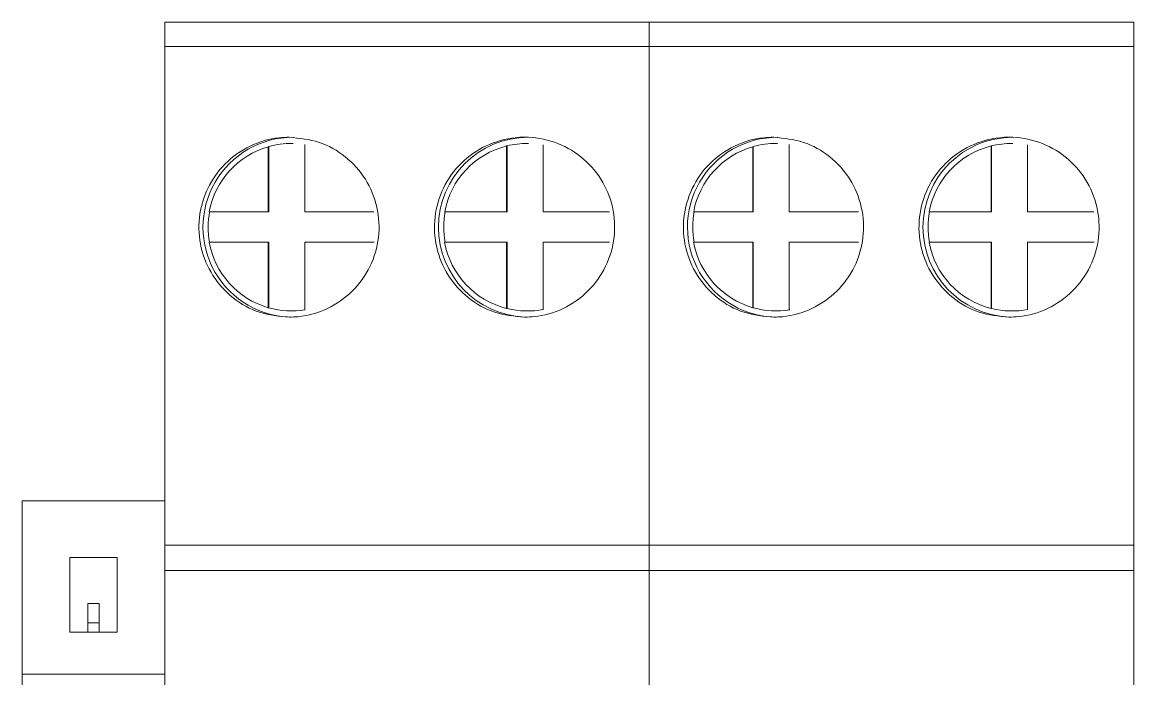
# Model space of a CAD drawing. Header units: millimetres. Extents: x 91 to 341, y 63 to 263.
# Drawn here: x 118.05 to 138.13, y 208.37 to 220.24 of the extents above; entities that cross this region are included whole.
import ezdxf

# ---------------------------------------------------------------- set-up
doc = ezdxf.new("R2010")
doc.units = ezdxf.units.MM

msp = doc.modelspace()

# ---------------------------------------------------------------- linework, layer by layer
at = {"color": 7, "linetype": 'Continuous', "lineweight": 15}
for p, q in [((120.627, 220.239), (129.377, 220.239)), ((120.627, 219.801), (120.627, 220.239)), ((129.377, 220.239), (138.127, 220.239)), ((129.377, 219.801), (129.377, 220.239)), ((138.127, 219.801), (138.127, 220.239)), ((129.377, 219.801), (120.627, 219.801)), ((120.627, 219.801), (120.627, 210.789)), ((138.127, 219.801), (129.377, 219.801)), ((129.377, 219.801), (129.377, 210.789)), ((138.127, 219.801), (138.127, 210.789)), ((122.943, 218.049), (122.925, 218.049)), ((123.155, 218.03), (123.155, 216.814)), ((127.196, 218.049), (127.178, 218.049)), ((127.458, 218.021), (127.458, 216.814)), ((131.693, 218.049), (131.675, 218.049)), ((131.905, 218.03), (131.905, 216.814)), ((135.946, 218.049), (135.928, 218.049)), ((136.208, 218.021), (136.208, 216.814)), ((122.497, 217.989), (122.506, 217.989)), ((122.497, 216.814), (122.497, 217.989)), ((122.506, 217.989), (122.506, 216.814)), ((126.8, 218.003), (126.809, 218.003)), ((126.8, 216.814), (126.8, 218.003)), ((126.809, 218.003), (126.809, 216.814)), ((131.247, 217.989), (131.256, 217.989)), ((131.247, 216.814), (131.247, 217.989)), ((131.256, 217.989), (131.256, 216.814)), ((135.55, 218.003), (135.559, 218.003)), ((135.55, 216.814), (135.55, 218.003)), ((135.559, 218.003), (135.559, 216.814)), ((121.428, 216.814), (122.497, 216.814)), ((122.506, 216.814), (122.497, 216.814)), ((123.155, 216.814), (124.405, 216.814)), ((125.681, 216.814), (126.8, 216.814)), ((126.809, 216.814), (126.8, 216.814)), ((127.458, 216.814), (128.658, 216.814)), ((130.178, 216.814), (131.247, 216.814)), ((131.256, 216.814), (131.247, 216.814)), ((131.905, 216.814), (133.155, 216.814)), ((134.431, 216.814), (135.55, 216.814)), ((135.559, 216.814), (135.55, 216.814)), ((136.208, 216.814), (137.408, 216.814)), ((122.497, 216.264), (121.427, 216.264)), ((122.497, 215.079), (122.497, 216.264)), ((122.506, 216.264), (122.497, 216.264)), ((122.506, 216.264), (122.506, 215.079)), ((123.155, 216.264), (123.155, 215.039)), ((124.406, 216.264), (123.155, 216.264)), ((126.8, 216.264), (125.68, 216.264)), ((126.8, 215.065), (126.8, 216.264)), ((126.809, 216.264), (126.8, 216.264)), ((126.809, 216.264), (126.809, 215.065)), ((127.458, 216.264), (127.458, 215.047)), ((128.66, 216.264), (127.458, 216.264)), ((131.247, 216.264), (130.177, 216.264)), ((131.247, 215.079), (131.247, 216.264)), ((131.256, 216.264), (131.247, 216.264)), ((131.256, 216.264), (131.256, 215.079)), ((131.905, 216.264), (131.905, 215.039)), ((133.156, 216.264), (131.905, 216.264)), ((135.55, 216.264), (134.43, 216.264)), ((135.55, 215.065), (135.55, 216.264)), ((135.559, 216.264), (135.55, 216.264)), ((135.559, 216.264), (135.559, 215.065)), ((136.208, 216.264), (136.208, 215.047)), ((137.41, 216.264), (136.208, 216.264)), ((122.506, 215.079), (122.497, 215.079)), ((122.925, 215.02), (122.943, 215.02)), ((126.809, 215.065), (126.8, 215.065)), ((127.178, 215.02), (127.196, 215.02)), ((131.256, 215.079), (131.247, 215.079)), ((131.675, 215.02), (131.693, 215.02)), ((135.559, 215.065), (135.55, 215.065)), ((135.928, 215.02), (135.946, 215.02)), ((127.127, 214.908), (127.123, 214.908)), ((135.877, 214.908), (135.873, 214.908)), ((120.627, 211.589), (118.052, 211.589)), ((118.052, 208.456), (118.052, 211.589)), ((120.627, 210.789), (129.377, 210.789)), ((120.627, 210.329), (120.627, 210.789)), ((129.377, 210.789), (138.127, 210.789)), ((129.377, 210.329), (129.377, 210.789)), ((138.127, 210.329), (138.127, 210.789)), ((118.915, 209.214), (118.915, 210.564)), ((118.915, 210.564), (119.765, 210.564)), ((119.765, 210.564), (119.765, 209.214)), ((129.377, 210.329), (120.627, 210.329)), ((120.627, 210.329), (120.627, 201.535)), ((138.127, 210.329), (129.377, 210.329)), ((129.377, 210.329), (129.377, 201.535)), ((138.127, 210.329), (138.127, 201.535)), ((119.44, 209.731), (119.24, 209.731)), ((119.24, 209.731), (119.24, 209.381)), ((119.44, 209.731), (119.44, 209.381)), ((119.765, 209.214), (118.915, 209.214)), ((119.24, 209.381), (119.44, 209.381)), ((119.24, 209.214), (119.24, 209.381)), ((119.44, 209.381), (119.44, 209.214)), ((118.052, 208.456), (120.627, 208.456)), ((118.052, 207.988), (118.052, 208.456))]:
    msp.add_line(p, q, dxfattribs=at)
for centre, radius, start, end in [((122.943, 216.534), 1.626, 89.8737, 270.2898), ((122.925, 216.535), 1.514, 90, 106.0896), ((127.196, 216.534), 1.626, 90.0045, 180.0043), ((127.178, 216.535), 1.514, 90, 104.1321), ((131.693, 216.534), 1.626, 89.8737, 270.2898), ((131.675, 216.535), 1.514, 90, 106.0896), ((135.946, 216.534), 1.626, 90.0045, 180.0043), ((135.928, 216.535), 1.514, 90, 104.1321), ((122.917, 216.534), 1.514, 106.092, 169.3631), ((127.17, 216.534), 1.514, 104.1346, 169.3633), ((131.667, 216.534), 1.514, 106.092, 169.3631), ((135.92, 216.534), 1.514, 104.1346, 169.3633), ((122.926, 216.534), 1.515, 169.3608, 190.2813), ((127.179, 216.534), 1.515, 169.3608, 190.2813), ((131.676, 216.534), 1.515, 169.3608, 190.2813), ((135.929, 216.534), 1.515, 169.3608, 190.2813), ((127.196, 216.534), 1.626, 179.9952, 267.4622), ((135.946, 216.534), 1.626, 179.9952, 267.4622), ((122.917, 216.534), 1.514, 190.2789, 253.908), ((127.17, 216.534), 1.514, 190.2788, 255.8653), ((131.667, 216.534), 1.514, 190.2789, 253.908), ((135.92, 216.534), 1.514, 190.2788, 255.8653), ((122.925, 216.534), 1.514, 253.9103, 279.0665), ((127.178, 216.534), 1.514, 255.8679, 280.9857), ((131.675, 216.534), 1.514, 253.9103, 279.0665), ((135.928, 216.534), 1.514, 255.8679, 280.9857)]:
    msp.add_arc(centre, radius, start, end, dxfattribs=at)
for points, knots in [([(122.877, 214.908), (122.695, 214.925), (122.33, 214.959), (121.842, 215.236), (121.471, 215.645), (121.256, 216.157), (121.223, 216.712), (121.376, 217.248), (121.698, 217.704), (122.154, 218.026), (122.573, 218.151), (122.816, 218.158), (122.877, 218.16)], [0, 0, 0, 0, 0.106708, 0.213416, 0.320113, 0.426925, 0.53402, 0.641491, 0.749236, 0.856927, 0.964194, 1, 1, 1, 1]), ([(122.877, 218.16), (123.059, 218.142), (123.423, 218.105), (123.907, 217.826), (124.276, 217.416), (124.487, 216.902), (124.517, 216.346), (124.361, 215.81), (124.035, 215.356), (123.578, 215.037), (123.166, 214.918), (122.931, 214.91), (122.877, 214.908)], [0, 0, 0, 0, 0.106967, 0.213928, 0.321073, 0.428694, 0.536727, 0.644912, 0.753001, 0.860866, 0.968496, 1, 1, 1, 1]), ([(127.123, 214.908), (126.94, 214.926), (126.575, 214.962), (126.089, 215.241), (125.72, 215.652), (125.508, 216.166), (125.478, 216.72), (125.633, 217.256), (125.958, 217.71), (126.415, 218.031), (126.831, 218.148), (127.251, 218.17), (127.674, 218.099), (128.158, 217.831), (128.528, 217.419), (128.741, 216.906), (128.772, 216.35), (128.617, 215.814), (128.292, 215.359), (127.836, 215.039), (127.422, 214.918), (127.184, 214.91), (127.127, 214.908)], [0, 0, 0, 0, 0.053509, 0.107019, 0.160524, 0.214088, 0.267794, 0.32169, 0.375721, 0.429722, 0.483508, 0.500267, 0.553629, 0.606988, 0.660437, 0.714124, 0.768017, 0.821988, 0.87591, 0.929722, 0.983416, 1, 1, 1, 1]), ([(131.627, 214.908), (131.445, 214.925), (131.08, 214.959), (130.592, 215.236), (130.221, 215.645), (130.006, 216.157), (129.973, 216.712), (130.126, 217.248), (130.448, 217.704), (130.904, 218.026), (131.323, 218.151), (131.566, 218.158), (131.627, 218.16)], [0, 0, 0, 0, 0.106708, 0.213416, 0.320113, 0.426925, 0.53402, 0.641491, 0.749236, 0.856927, 0.964194, 1, 1, 1, 1]), ([(131.627, 218.16), (131.809, 218.142), (132.173, 218.105), (132.657, 217.826), (133.026, 217.416), (133.237, 216.902), (133.267, 216.346), (133.111, 215.81), (132.785, 215.356), (132.328, 215.037), (131.916, 214.918), (131.681, 214.91), (131.627, 214.908)], [0, 0, 0, 0, 0.106967, 0.213928, 0.321073, 0.428694, 0.536727, 0.644912, 0.753001, 0.860866, 0.968496, 1, 1, 1, 1]), ([(135.873, 214.908), (135.69, 214.926), (135.325, 214.962), (134.839, 215.241), (134.47, 215.652), (134.258, 216.166), (134.228, 216.72), (134.383, 217.256), (134.708, 217.71), (135.165, 218.031), (135.581, 218.148), (136.001, 218.17), (136.424, 218.099), (136.908, 217.831), (137.278, 217.419), (137.491, 216.906), (137.522, 216.35), (137.367, 215.814), (137.042, 215.359), (136.586, 215.039), (136.172, 214.918), (135.934, 214.91), (135.877, 214.908)], [0, 0, 0, 0, 0.053509, 0.107019, 0.160524, 0.214088, 0.267794, 0.32169, 0.375721, 0.429722, 0.483508, 0.500267, 0.553629, 0.606988, 0.660437, 0.714124, 0.768017, 0.821988, 0.87591, 0.929722, 0.983416, 1, 1, 1, 1])]:
    msp.add_open_spline(points, degree=3, knots=knots, dxfattribs=at)

doc.saveas('drawing.dxf')
